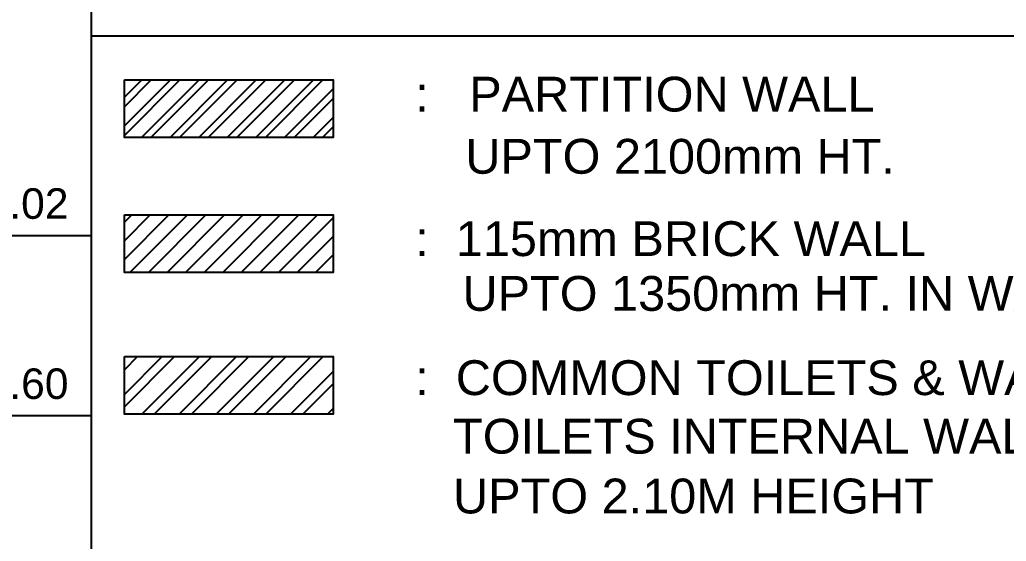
# Model space of a CAD drawing. Extents: x 6345096 to 6738923, y -6490958 to -6305885.
# Drawn here: x 6699366 to 6716962, y -6341909 to -6332607 of the extents above; entities that cross this region are included whole.
import ezdxf
from ezdxf.enums import TextEntityAlignment as Align

# ---------------------------------------------------------------- set-up
doc = ezdxf.new("R2010")
doc.units = 0
doc.header["$LTSCALE"] = 600
doc.header["$MEASUREMENT"] = 0
for name, color, linetype in [('Cal Hat', 8, 'CONTINUOUS'), ('Ele Proje.', 7, 'CONTINUOUS'), ('HATCH', 8, 'CONTINUOUS'), ('Parti Hat', 35, 'CONTINUOUS'), ('TITLE', 7, 'CONTINUOUS'), ('Toi. Wall Hat', 3, 'CONTINUOUS')]:
    doc.layers.add(name, color=color, linetype=linetype)
doc.styles.add('ari', font='arial.ttf')
doc.styles.add('ARIAL', font='arial.ttf')

# ---------------------------------------------------------------- blocks, each defined once
blk = doc.blocks.new('A$C305E440D')
at = {"layer": 'TITLE', "ltscale": 0.005}
for p, q in [((0, 0), (1, -43916)), ((-25213, -8656, 0), (0, -8656)), ((-25213, -12226, 0), (0, -12226))]:
    blk.add_line(p, q, dxfattribs=at)
at = {"layer": 'TITLE', "color": 7, "style": 'ari'}
for s, p in [('11491.02', (-451, -8325)), ('10311.60', (-451, -11895))]:
    blk.add_text(s, height=604.9, dxfattribs=at).set_placement(p, align=Align.RIGHT)

msp = doc.modelspace()

# ---------------------------------------------------------------- hatches: boundary and pattern name
at = {"layer": 'HATCH'}
h = msp.add_hatch(dxfattribs=at)
h.set_pattern_fill('ANSI31', color=170, scale=73.791843, style=0)
h.set_pattern_definition([(45, (4010570.04, -2513832.13), (-165.667413, 165.667413), [])])
h.paths.add_polyline_path([(6704955.783, -6336088.199), (6701232.329, -6336088.199), (6701232.329, -6337114.517), (6704955.783, -6337114.517)])
at = {"layer": 'Parti Hat'}
h = msp.add_hatch(dxfattribs=at)
h.set_pattern_fill('ANSI32', color=256, scale=962.210921, style=0)
h.set_pattern_definition([(45, (246571.8, -243696.27), (-255.1447, 255.1447), []), (45, (246741.9, -243696.27), (-255.1447, 255.1447), [])])
h.paths.add_polyline_path([(6704955.783, -6333679.779), (6701232.329, -6333679.779), (6701232.329, -6334706.097), (6704955.783, -6334706.097)])
at = {"layer": 'Toi. Wall Hat'}
h = msp.add_hatch(dxfattribs=at)
h.set_pattern_fill('ANSI32', color=10, scale=49.194562, style=0)
h.set_pattern_definition([(45, (4011126.6, -2511377.64), (-331.334826, 331.334826), []), (45, (4011347.5, -2511377.64), (-331.334826, 331.334826), [])])
h.paths.add_polyline_path([(6704955.783, -6338614.675), (6701232.329, -6338614.675), (6701232.329, -6339640.992), (6704955.783, -6339640.992)])

# ---------------------------------------------------------------- linework, layer by layer
at = {"layer": 'Ele Proje.'}
for points in [[(6701232.329, -6333679.779), (6704955.783, -6333679.779), (6704955.783, -6334706.097), (6701232.329, -6334706.097)], [(6701232.329, -6336088.199), (6704955.783, -6336088.199), (6704955.783, -6337114.517), (6701232.329, -6337114.517)], [(6701232.329, -6338614.675), (6704955.783, -6338614.675), (6704955.783, -6339640.992), (6701232.329, -6339640.992)]]:
    msp.add_lwpolyline(points, close=True, dxfattribs=at)
at = {"layer": 'TITLE'}
for p, q in [((6700642.244, -6328665.315, 2.785), (6700642.244, -6473729.943, 2.785)), ((6700642.244, -6332891.228, 2.785), (6730073.928, -6332891.228, 2.785))]:
    msp.add_line(p, q, dxfattribs=at)

# ---------------------------------------------------------------- block references
at = {"layer": 'Cal Hat', "xscale": 0.900000000372529, "yscale": 0.900000000372529, "zscale": 0.900000000372529}
msp.add_blockref('A$C305E440D', (6700642.244, -6328665.315, 2.785), dxfattribs=at)

# ---------------------------------------------------------------- texts
at = {"layer": 'TITLE', "color": 7, "style": 'ARIAL', "width": 1}
for s, p in [(':   PARTITION WALL', (6706420.873, -6334244.467)), ('UPTO 2100mm HT.', (6707313.864, -6335353.315)), (':  115mm BRICK WALL', (6706420.873, -6336822.41)), ('UPTO 1350mm HT. IN WARDS', (6707263.275, -6337798.804)), (':  COMMON TOILETS & WARD', (6706420.873, -6339301.838)), ('TOILETS INTERNAL WALLS', (6707094.651, -6340346.043)), ('UPTO 2.10M HEIGHT', (6707094.651, -6341412.49))]:
    msp.add_text(s, height=620.81911, dxfattribs=at).set_placement(p)

doc.saveas('drawing.dxf')
